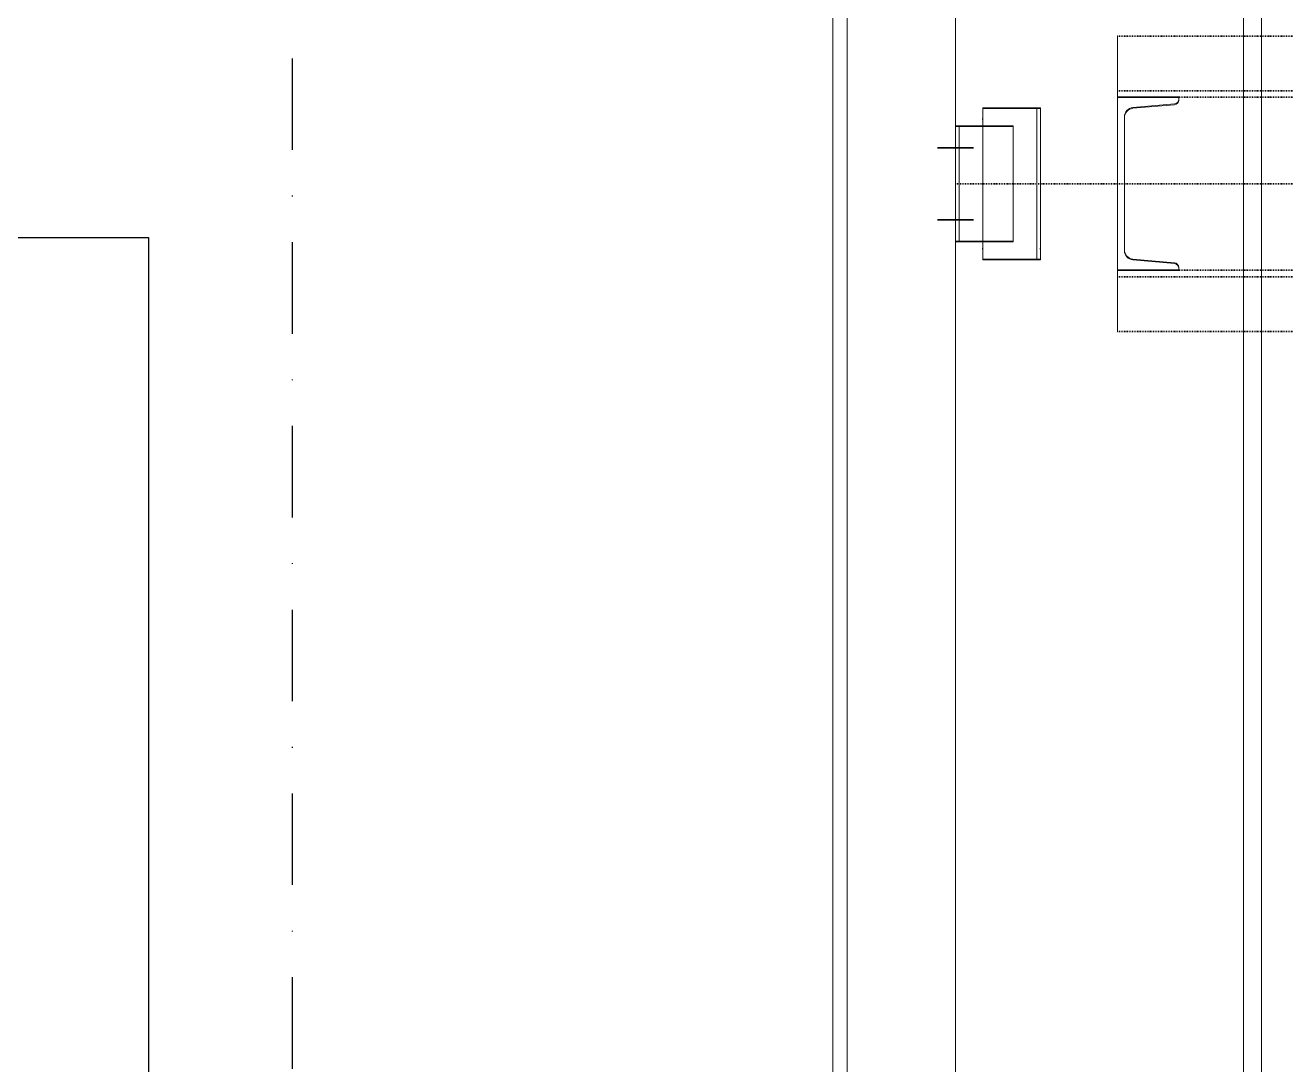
# Model space of a CAD drawing. Extents: x -3709 to 34975, y -230 to 8245.
# Drawn here: x 24546.7 to 24721.7, y 3305 to 3449.2 of the extents above; entities that cross this region are included whole.
import ezdxf

# ---------------------------------------------------------------- set-up
doc = ezdxf.new("R2010")
doc.units = 0
doc.linetypes.add('DASHDOT', pattern=[25.4, 12.7, -6.35, 0, -6.35])
doc.linetypes.add('DOT2', pattern=[0.125, 0, -0.125])
doc.layers.get('0').update_dxf_attribs({"color": 9, "lineweight": 9})
for name, color, linetype, lineweight in [('00', 9, 'Continuous', 9), ('06D', 9, 'Continuous', 9), ('14', 9, 'Continuous', 9), ('20', 9, 'DOT2', 9), ('E-KABLO', 7, 'Continuous', 30)]:
    doc.layers.add(name, color=color, linetype=linetype, lineweight=lineweight)

# ---------------------------------------------------------------- blocks, each defined once
blk = doc.blocks.new('NPU240')
for p, q in [((0, -120), (0, 120)), ((0, 120), (85, 120)), ((21.4, 105.2), (79.1, 110.2)), ((85, 120), (85, 116.7)), ((9.5, -92.2), (9.5, 92.2)), ((0, -120), (85, -120)), ((21.4, -105.2), (79.1, -110.2)), ((85, -120), (85, -116.7))]:
    blk.add_line(p, q)
for centre, radius, start, end in [((22.5, 92.2), 13, 95, 180), ((78.5, 116.7), 6.5, 275, 0), ((22.5, -92.2), 13, 180, 265), ((78.5, -116.7), 6.5, 0, 85)]:
    blk.add_arc(centre, radius, start, end)
blk = doc.blocks.new('asansr-acilmayan')
at = {"layer": '06D'}
for p, q in [((1610, 25258.7), (1610, 24624.2)), ((1612.5, 25256.2), (1612.5, 24626.7)), ((1592.5, 24887.45), (1592.5, 24895.95)), ((1573.8, 24864.95), (1573.8, 24885.95)), ((1573.8, 24885.95), (1581.8, 24885.95)), ((1581.3, 24885.95), (1581.3, 24864.95)), ((1581.8, 24885.95), (1581.8, 24864.95)), ((1570, 24867.45), (1570, 24883.45)), ((1570, 24883.45), (1578, 24883.45)), ((1570.5, 24867.45), (1570.5, 24883.45)), ((1578, 24883.45), (1578, 24867.45)), ((1572.5, 24880.45), (1567.5, 24880.45)), ((1572.5, 24870.45), (1567.5, 24870.45)), ((1578, 24867.45), (1570, 24867.45)), ((1581.8, 24864.95), (1573.8, 24864.95)), ((1592.5, 24863.45), (1592.5, 24854.95))]:
    blk.add_line(p, q, dxfattribs=at)
for p in [(1573.8, 24884.45), (1573.8, 24866.45), (1573.8, 24866.45), (1573.8, 24866.45), (1581.8, 24866.45)]:
    blk.add_point(p, dxfattribs=at)
at = {"layer": '20'}
for p, q in [((1592.5, 24895.95), (1860, 24895.95)), ((1592.5, 24888.35), (1932.5, 24888.35)), ((1592.5, 24887.45), (1860, 24887.45)), ((1570, 24875.45), (1930, 24875.45)), ((1592.5, 24863.45), (1924, 24863.45)), ((1592.5, 24862.55), (1932.5, 24862.55)), ((1592.5, 24854.95), (1862.5, 24854.95))]:
    blk.add_line(p, q, dxfattribs=at)
at = {"layer": '06D', "xscale": 0.0999999999985448, "yscale": 0.0999999999985448, "zscale": 0.0999999999985448}
blk.add_blockref('NPU240', (1592.5, 24875.45), dxfattribs=at)

msp = doc.modelspace()

# ---------------------------------------------------------------- linework, layer by layer
at = {"layer": '00'}
msp.add_lwpolyline([(24645.84, 3457.5), (24645.84, 3472.5), (24660.84, 3472.5), (24660.84, 3812.5), (24675.84, 3812.5), (24675.84, 3192.5), (24660.84, 3192.5), (24660.84, 3457.5)], close=True, dxfattribs=at)
at = {"layer": '14'}
msp.add_lwpolyline([(24699.54, 3144), (24699.54, 3140.5), (24677.84, 3140.5), (24677.84, 3110.5), (24593.84, 3110.5), (24593.84, 3194.5), (24658.84, 3194.5), (24658.84, 3455.5), (24643.84, 3455.5), (24643.84, 3474.5), (24658.84, 3474.5), (24658.84, 3810.5), (24593.84, 3810.5), (24593.84, 3870.5), (24447.84, 3870.5), (24447.84, 3850.5), (24428.84, 3850.5), (24428.84, 3870.5), (24397.84, 3870.5), (24397.84, 3850.5), (23847.84, 3850.5)], dxfattribs=at)
at = {"layer": 'E-KABLO', "color": 6, "linetype": 'DASHDOT'}
msp.add_line((24583.84, 3100.4), (24583.84, 3707.7), dxfattribs=at)
at = {"layer": 'E-KABLO', "color": 5, "linetype": 'Continuous'}
for p, q in [((24431.37, 3419.75), (24563.84, 3419.75)), ((24563.84, 3419.75), (24563.84, 883.09))]:
    msp.add_line(p, q, dxfattribs=at)

# ---------------------------------------------------------------- block references
for p in [(23105.84, -21448.2), (23105.84, -21448.3)]:
    msp.add_blockref('asansr-acilmayan', p)

doc.saveas('drawing.dxf')
